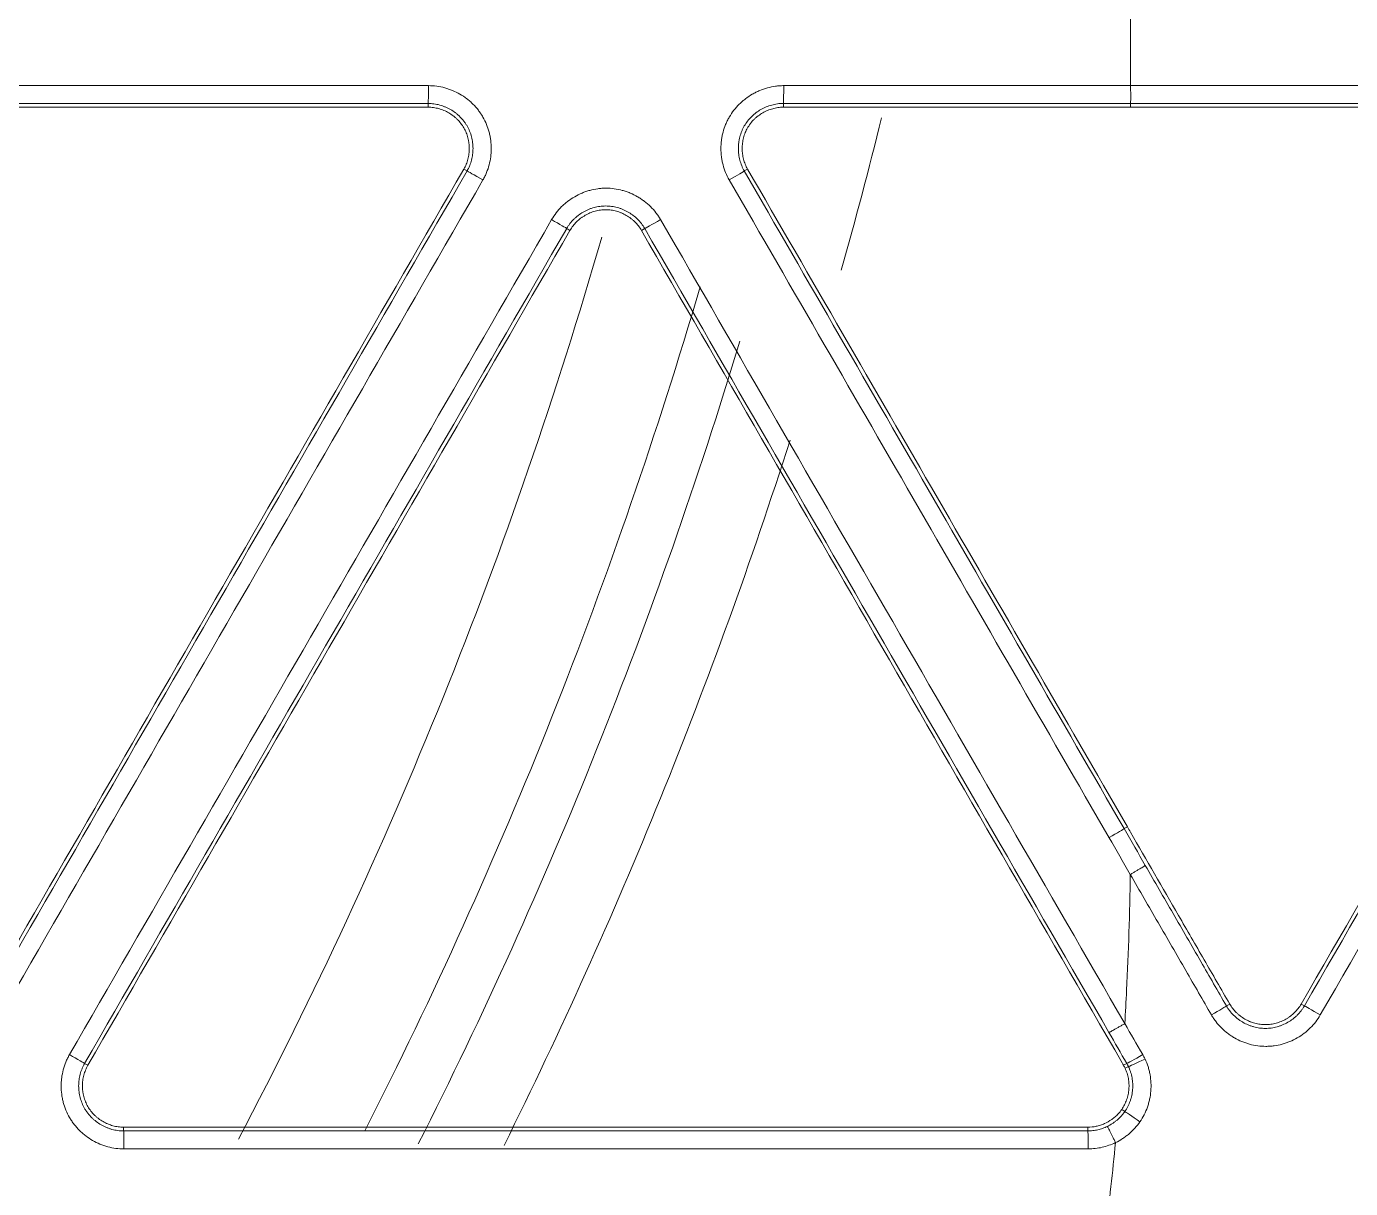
# Model space of a CAD drawing. Header units: inches. Extents: x 405346 to 489838, y -25612 to 14934.
# Drawn here: x 467351.39 to 467386.51, y 4260.81 to 4291.63 of the extents above; entities that cross this region are included whole.
import ezdxf

# ---------------------------------------------------------------- set-up
doc = ezdxf.new("R2010")
doc.units = ezdxf.units.IN
doc.header["$LTSCALE"] = 200
doc.header["$MEASUREMENT"] = 0
doc.layers.add('SS-EQ', color=2, linetype='Continuous', lineweight=20)

# ---------------------------------------------------------------- blocks, each defined once
blk = doc.blocks.new('4way무풍')
at = {"layer": 'SS-EQ'}
for p, q in [((117.778, -31.934), (117.778, -31.834)), ((127.2, -31.834), (127.2, -31.934)), ((136.411, -31.834), (136.411, -31.934)), ((118.812, -33.625), (118.725, -33.575)), ((126.252, -33.575), (126.165, -33.625)), ((121.541, -35.201), (121.454, -35.151)), ((123.523, -35.151), (123.436, -35.201)), ((136.238, -51.072), (136.325, -51.022)), ((138.953, -55.774), (139.039, -55.724)), ((140.935, -55.724), (141.021, -55.774)), ((108.667, -57.299), (108.754, -57.349)), ((136.224, -57.349), (136.31, -57.3)), ((136.354, -57.384), (136.264, -57.426)), ((136.258, -58.575), (136.177, -58.519)), ((109.701, -58.991), (109.701, -59.091)), ((135.276, -59.091), (135.276, -58.991))]:
    blk.add_line(p, q, dxfattribs=at)
for radius, start, end in [(133.744, 344.26948, 346.06261), (127.397, 332.2541, 343.87675), (130.269, 333.02434, 343.63688), (131.692, 333.17097, 343.16464), (133.744, 333.59724, 342.2548)]:
    blk.add_arc((0, 0), radius, start, end, dxfattribs=at)
for centre, major_axis, ratio, start_param, end_param in [((117.777, -31.36), (0, -0.474), 0.02175, 0.034915, 1.567307), ((127.199, -31.36), (0, -0.474), 0.023837, 0.034916, 1.567585), ((119.222, -33.862), (0.41, -0.237), 0.007771, 1.549889, 3.106685), ((125.755, -33.862), (0.41, 0.237), 0.014765, 4.730927, 6.248275), ((121.044, -34.914), (-0.41, 0.237), 0.007904, 3.1765, 4.691136), ((123.933, -34.914), (0.41, 0.237), 0.014693, 3.176503, 4.73046), ((135.828, -51.308), (-0.41, -0.237), 0.01676, 1.589994, 3.106681), ((138.542, -56.01), (-0.41, -0.237), 0.017129, 1.589981, 3.106681), ((141.431, -56.01), (0.41, -0.237), 0.008391, 1.5461, 3.106685), ((108.257, -57.063), (-0.41, 0.237), 0.003323, 3.176499, 4.692684), ((136.72, -57.063), (-0.41, -0.237), 0.017158, 0.034912, 1.589598), ((136.782, -57.18), (-0.428, -0.204), 0.015618, 0.034911, 1.590901), ((136.648, -58.844), (0.39, -0.269), 0.009413, 1.547231, 3.106685), ((109.701, -59.564), (0, 0.474), 0.018894, 4.705156, 6.248233), ((135.276, -59.564), (0, 0.474), 0.024432, 4.706577, 6.248123)]:
    blk.add_ellipse(centre, major_axis=major_axis, ratio=ratio, start_param=start_param, end_param=end_param, dxfattribs=at)
for points, knots in [([(346.359, 0), (346.359, -27.812), (346.359, -55.624), (346.359, -97.341), (346.359, -111.247), (346.359, -139.059), (346.359, -152.965), (346.359, -180.777), (346.359, -194.683), (346.359, -222.494), (346.359, -236.4), (346.359, -257.259), (346.358, -264.212), (346.359, -272.903), (346.359, -274.641), (346.359, -277.249), (346.359, -278.118), (346.358, -279.856), (346.358, -280.725), (346.358, -282.029), (346.358, -282.463), (346.358, -283.333), (346.359, -283.767), (346.359, -284.419), (346.359, -284.636), (346.359, -285.071), (346.358, -285.288), (346.355, -285.723), (346.353, -285.94), (346.346, -286.374), (346.341, -286.592), (346.322, -287.243), (346.305, -287.678), (346.262, -288.546), (346.236, -288.98), (346.174, -289.849), (346.138, -290.283), (346.078, -290.934), (346.057, -291.151), (346.012, -291.585), (345.894, -292.666), (345.748, -293.741), (345.479, -295.45), (345.327, -296.299), (344.817, -298.834), (344.407, -300.505), (343.687, -302.982), (343.172, -304.624), (342.294, -307.059), (341.638, -308.663), (341.119, -309.858), (340.941, -310.256), (340.714, -310.751), (340.668, -310.85), (340.576, -311.047), (340.437, -311.343), (339.919, -312.422), (339.029, -314.158), (338.177, -315.66), (336.854, -317.881), (335.912, -319.32), (334.41, -321.418), (333.379, -322.796), (331.741, -324.801), (330.589, -326.095), (329.702, -327.051), (329.403, -327.366), (329.024, -327.758), (328.947, -327.836), (328.795, -327.992), (328.566, -328.224), (327.719, -329.07), (326.303, -330.412), (324.35, -332.111), (322.332, -333.722), (320.944, -334.738), (319.535, -335.724), (318.819, -336.202), (317.367, -337.13), (315.893, -338.028), (314.376, -338.866), (313.222, -339.473), (312.835, -339.671), (312.249, -339.963), (312.054, -340.059), (311.662, -340.249), (309.896, -341.094), (308.103, -341.848), (305.68, -342.75), (304.055, -343.316), (302.408, -343.813), (299.923, -344.506), (298.245, -344.898), (295.697, -345.382), (294.842, -345.525), (293.766, -345.682), (293.551, -345.712), (293.12, -345.771), (292.903, -345.799), (292.254, -345.88), (291.821, -345.929), (290.523, -346.062), (289.657, -346.132), (288.357, -346.21), (287.924, -346.232), (287.057, -346.265), (286.624, -346.277), (285.974, -346.288), (285.757, -346.291), (285.323, -346.293), (285.107, -346.294), (284.673, -346.294), (284.456, -346.294), (284.023, -346.294), (283.806, -346.293), (283.156, -346.293), (282.722, -346.293), (281.855, -346.293), (281.421, -346.293), (280.121, -346.293), (279.253, -346.294), (277.519, -346.294), (276.652, -346.294), (274.051, -346.294), (272.316, -346.294), (267.113, -346.294), (263.645, -346.293), (256.708, -346.293), (253.239, -346.294), (242.833, -346.294), (235.896, -346.294), (222.022, -346.294), (215.084, -346.294), (194.273, -346.294), (180.399, -346.294), (152.65, -346.294), (138.775, -346.294), (111.027, -346.294), (97.152, -346.294), (69.404, -346.294), (55.529, -346.294), (34.718, -346.294), (27.78, -346.294), (13.906, -346.294), (6.969, -346.294), (0.032, -346.294)], [0, 0, 0, 0, 0.125, 0.125, 0.1875, 0.1875, 0.25, 0.25, 0.3125, 0.3125, 0.375, 0.375, 0.40625, 0.40625, 0.414063, 0.414063, 0.417969, 0.417969, 0.421875, 0.421875, 0.423828, 0.423828, 0.425781, 0.425781, 0.426758, 0.426758, 0.427734, 0.427734, 0.428711, 0.428711, 0.429688, 0.429688, 0.431641, 0.431641, 0.433594, 0.433594, 0.435547, 0.435547, 0.436523, 0.436523, 0.4375, 0.441406, 0.441406, 0.445313, 0.445313, 0.453125, 0.453125, 0.457031, 0.460938, 0.464844, 0.464844, 0.466797, 0.466797, 0.467285, 0.467285, 0.467773, 0.46875, 0.472656, 0.476563, 0.476563, 0.484375, 0.484375, 0.488281, 0.492188, 0.496094, 0.496094, 0.498047, 0.498047, 0.498535, 0.498535, 0.499023, 0.5, 0.503906, 0.507813, 0.511719, 0.515625, 0.515625, 0.519531, 0.519531, 0.523438, 0.527344, 0.527344, 0.529297, 0.529297, 0.530273, 0.530273, 0.53125, 0.539063, 0.539063, 0.542969, 0.546875, 0.546875, 0.554688, 0.554688, 0.558594, 0.558594, 0.55957, 0.55957, 0.560547, 0.560547, 0.5625, 0.5625, 0.566406, 0.566406, 0.568359, 0.568359, 0.570313, 0.570313, 0.571289, 0.571289, 0.572266, 0.572266, 0.573242, 0.573242, 0.574219, 0.574219, 0.576172, 0.576172, 0.578125, 0.578125, 0.582031, 0.582031, 0.585938, 0.585938, 0.59375, 0.59375, 0.609375, 0.609375, 0.625, 0.625, 0.65625, 0.65625, 0.6875, 0.6875, 0.75, 0.75, 0.8125, 0.8125, 0.875, 0.875, 0.9375, 0.9375, 0.96875, 0.96875, 1, 1, 1, 1]), ([(0.032, -345.099), (6.961, -345.099), (13.891, -345.099), (27.75, -345.099), (34.679, -345.099), (55.467, -345.099), (69.326, -345.098), (97.044, -345.098), (110.903, -345.097), (138.621, -345.096), (152.48, -345.096), (180.197, -345.094), (194.056, -345.092), (214.845, -345.09), (221.774, -345.089), (235.633, -345.086), (242.562, -345.085), (256.421, -345.082), (263.351, -345.081), (272.013, -345.079), (273.745, -345.079), (276.343, -345.079), (277.21, -345.078), (278.942, -345.078), (279.808, -345.077), (281.107, -345.076), (281.541, -345.076), (282.407, -345.076), (282.84, -345.076), (283.706, -345.076), (284.139, -345.076), (284.789, -345.074), (285.005, -345.074), (285.438, -345.071), (285.655, -345.069), (286.304, -345.06), (286.737, -345.049), (287.602, -345.017), (288.034, -344.997), (289.33, -344.922), (290.194, -344.853), (291.488, -344.722), (291.92, -344.673), (292.566, -344.593), (292.782, -344.566), (293.212, -344.508), (294.286, -344.358), (295.351, -344.18), (297.891, -343.699), (299.563, -343.307), (302.039, -342.615), (303.679, -342.118), (305.297, -341.551), (307.709, -340.648), (309.296, -339.976), (311.056, -339.138), (311.349, -338.996), (311.641, -338.853), (311.836, -338.756), (311.933, -338.707), (312.418, -338.464), (312.803, -338.265), (313.951, -337.656), (314.704, -337.236), (316.19, -336.364), (316.921, -335.913), (318.363, -334.982), (319.073, -334.502), (320.472, -333.511), (321.849, -332.491), (323.849, -330.872), (325.784, -329.163), (327.03, -327.964), (327.795, -327.195), (327.947, -327.041), (328.25, -326.729), (328.401, -326.573), (328.849, -326.102), (329.145, -325.785), (330.019, -324.826), (331.153, -323.527), (332.763, -321.515), (333.776, -320.132), (334.759, -318.728), (335.235, -318.016), (336.157, -316.57), (336.603, -315.837), (337.465, -314.35), (338.296, -312.842), (339.065, -311.291), (339.481, -310.406), (339.527, -310.308), (339.618, -310.111), (339.754, -309.815), (340.065, -309.123), (340.322, -308.527), (340.821, -307.331), (341.451, -305.727), (342.288, -303.291), (342.776, -301.648), (343.454, -299.169), (343.836, -297.496), (344.302, -294.959), (344.439, -294.108), (344.619, -292.825), (344.702, -292.181), (344.786, -291.427), (344.82, -291.104), (344.842, -290.888), (344.853, -290.779), (344.946, -289.807), (345.01, -288.942), (345.078, -287.644), (345.096, -287.212), (345.116, -286.563), (345.122, -286.347), (345.13, -285.914), (345.133, -285.698), (345.138, -285.266), (345.139, -285.049), (345.14, -284.617), (345.14, -284.4), (345.141, -283.752), (345.141, -283.319), (345.141, -282.67), (345.141, -282.454), (345.141, -282.021), (345.141, -281.805), (345.142, -281.156), (345.142, -280.724), (345.143, -279.426), (345.143, -278.561), (345.144, -276.831), (345.144, -275.966), (345.145, -273.37), (345.145, -271.64), (345.146, -262.989), (345.148, -256.069), (345.152, -235.306), (345.154, -221.465), (345.157, -193.782), (345.159, -179.94), (345.161, -152.257), (345.161, -138.416), (345.162, -110.732), (345.163, -69.208), (345.164, -27.683), (345.164, 0)], [0, 0, 0, 0, 0.03125, 0.03125, 0.0625, 0.0625, 0.125, 0.125, 0.1875, 0.1875, 0.25, 0.25, 0.3125, 0.3125, 0.34375, 0.34375, 0.375, 0.375, 0.40625, 0.40625, 0.414063, 0.414063, 0.417969, 0.417969, 0.421875, 0.421875, 0.423828, 0.423828, 0.425781, 0.425781, 0.427734, 0.427734, 0.428711, 0.428711, 0.429688, 0.429688, 0.431641, 0.431641, 0.433594, 0.433594, 0.4375, 0.4375, 0.439453, 0.439453, 0.44043, 0.44043, 0.441406, 0.445313, 0.445313, 0.453125, 0.453125, 0.457031, 0.460938, 0.460938, 0.46875, 0.46875, 0.469727, 0.470215, 0.470215, 0.470703, 0.470703, 0.472656, 0.472656, 0.476563, 0.476563, 0.480469, 0.480469, 0.484375, 0.484375, 0.488281, 0.492188, 0.496094, 0.5, 0.5, 0.500977, 0.500977, 0.501953, 0.501953, 0.503906, 0.503906, 0.507813, 0.511719, 0.515625, 0.515625, 0.519531, 0.519531, 0.523438, 0.523438, 0.527344, 0.53125, 0.53125, 0.531738, 0.531738, 0.532227, 0.533203, 0.535156, 0.535156, 0.539063, 0.542969, 0.546875, 0.546875, 0.554688, 0.554688, 0.558594, 0.558594, 0.560547, 0.561523, 0.562012, 0.562012, 0.5625, 0.5625, 0.566406, 0.566406, 0.568359, 0.568359, 0.569336, 0.569336, 0.570313, 0.570313, 0.571289, 0.571289, 0.572266, 0.572266, 0.574219, 0.574219, 0.575195, 0.575195, 0.576172, 0.576172, 0.578125, 0.578125, 0.582031, 0.582031, 0.585938, 0.585938, 0.59375, 0.59375, 0.625, 0.625, 0.6875, 0.6875, 0.75, 0.75, 0.8125, 0.8125, 0.875, 1, 1, 1, 1]), ([(136.411, -29.257), (136.411, -29.347), (136.411, -30.049), (136.411, -30.75), (136.411, -31.362)], [0, 0, 0, 0, 0.128071, 1, 1, 1, 1]), ([(117.788, -31.362), (117.861, -31.362), (117.934, -31.367), (118.077, -31.386), (118.148, -31.401), (118.253, -31.429), (118.288, -31.44), (118.34, -31.458), (118.357, -31.464), (118.391, -31.477), (118.408, -31.484), (118.492, -31.519), (118.622, -31.583), (118.743, -31.664), (118.816, -31.719), (118.83, -31.73), (118.859, -31.754), (118.901, -31.789), (118.94, -31.826), (119.018, -31.903), (119.066, -31.957), (119.132, -32.043), (119.153, -32.072), (119.194, -32.133), (119.214, -32.164), (119.268, -32.259), (119.332, -32.389), (119.378, -32.527), (119.402, -32.615), (119.406, -32.632), (119.414, -32.668), (119.418, -32.686), (119.428, -32.74), (119.434, -32.776), (119.448, -32.884), (119.453, -32.956), (119.453, -33.065), (119.451, -33.119), (119.447, -33.174), (119.443, -33.211), (119.441, -33.229), (119.43, -33.32), (119.402, -33.462), (119.356, -33.599), (119.315, -33.7), (119.3, -33.734), (119.268, -33.8), (119.25, -33.832), (119.232, -33.864)], [0, 0, 0, 0, 0.0625, 0.0625, 0.125, 0.125, 0.15625, 0.15625, 0.171875, 0.171875, 0.1875, 0.1875, 0.25, 0.3125, 0.3125, 0.328125, 0.328125, 0.34375, 0.375, 0.375, 0.4375, 0.4375, 0.46875, 0.46875, 0.5, 0.5, 0.5625, 0.625, 0.625, 0.640625, 0.640625, 0.65625, 0.65625, 0.6875, 0.6875, 0.75, 0.75, 0.78125, 0.796875, 0.796875, 0.8125, 0.8125, 0.875, 0.9375, 0.9375, 0.96875, 0.96875, 1, 1, 1, 1]), ([(125.766, -33.864), (125.729, -33.8), (125.697, -33.735), (125.642, -33.601), (125.619, -33.532), (125.591, -33.427), (125.583, -33.391), (125.573, -33.337), (125.57, -33.319), (125.564, -33.283), (125.561, -33.265), (125.549, -33.175), (125.54, -33.03), (125.549, -32.885), (125.561, -32.794), (125.564, -32.776), (125.57, -32.74), (125.573, -32.722), (125.583, -32.668), (125.591, -32.633), (125.619, -32.528), (125.642, -32.459), (125.683, -32.359), (125.698, -32.326), (125.73, -32.26), (125.748, -32.228), (125.803, -32.133), (125.883, -32.012), (125.979, -31.904), (126.044, -31.839), (126.057, -31.827), (126.084, -31.802), (126.098, -31.79), (126.139, -31.754), (126.167, -31.731), (126.254, -31.665), (126.314, -31.624), (126.408, -31.57), (126.457, -31.544), (126.506, -31.521), (126.539, -31.505), (126.556, -31.498), (126.64, -31.463), (126.778, -31.416), (126.92, -31.387), (127.028, -31.372), (127.064, -31.368), (127.137, -31.363), (127.174, -31.362), (127.211, -31.362)], [0, 0, 0, 0, 0.0625, 0.0625, 0.125, 0.125, 0.15625, 0.15625, 0.171875, 0.171875, 0.1875, 0.1875, 0.25, 0.3125, 0.3125, 0.328125, 0.328125, 0.34375, 0.34375, 0.375, 0.375, 0.4375, 0.4375, 0.46875, 0.46875, 0.5, 0.5, 0.5625, 0.625, 0.625, 0.640625, 0.640625, 0.65625, 0.65625, 0.6875, 0.6875, 0.75, 0.75, 0.78125, 0.796875, 0.796875, 0.8125, 0.8125, 0.875, 0.9375, 0.9375, 0.96875, 0.96875, 1, 1, 1, 1]), ([(136.411, -31.834), (136.411, -31.833), (136.411, -31.829), (136.412, -31.815), (136.412, -31.806), (136.412, -31.781), (136.413, -31.766), (136.413, -31.732), (136.413, -31.712), (136.413, -31.668), (136.413, -31.645), (136.413, -31.594), (136.413, -31.567), (136.413, -31.511), (136.412, -31.482), (136.412, -31.422), (136.411, -31.392), (136.411, -31.362)], [0, 0, 0, 0, 0.125, 0.125, 0.25, 0.25, 0.375, 0.375, 0.5, 0.5, 0.625, 0.625, 0.75, 0.75, 0.875, 0.875, 1, 1, 1, 1]), ([(118.812, -33.625), (118.813, -33.622), (118.815, -33.619), (118.818, -33.614), (118.823, -33.605), (118.828, -33.596), (118.837, -33.579), (118.843, -33.567), (118.86, -33.532), (118.871, -33.508), (118.9, -33.436), (118.933, -33.337), (118.952, -33.235), (118.961, -33.17), (118.962, -33.157), (118.965, -33.131), (118.966, -33.118), (118.968, -33.079), (118.969, -33.053), (118.969, -32.975), (118.966, -32.924), (118.956, -32.846), (118.952, -32.821), (118.942, -32.769), (118.936, -32.744), (118.916, -32.668), (118.899, -32.619), (118.86, -32.523), (118.838, -32.476), (118.798, -32.408), (118.784, -32.386), (118.755, -32.342), (118.74, -32.321), (118.692, -32.26), (118.658, -32.221), (118.603, -32.167), (118.574, -32.14), (118.544, -32.115), (118.524, -32.098), (118.513, -32.09), (118.461, -32.05), (118.375, -31.993), (118.282, -31.947), (118.21, -31.917), (118.185, -31.907), (118.136, -31.89), (118.111, -31.883), (118.035, -31.862), (117.985, -31.852), (117.908, -31.841), (117.869, -31.837), (117.823, -31.835), (117.801, -31.834), (117.791, -31.834), (117.784, -31.834), (117.781, -31.834), (117.778, -31.834)], [0, 0, 0, 0, 0.003906, 0.003906, 0.007812, 0.015625, 0.015625, 0.03125, 0.03125, 0.0625, 0.0625, 0.125, 0.1875, 0.1875, 0.203125, 0.203125, 0.21875, 0.21875, 0.25, 0.25, 0.3125, 0.3125, 0.34375, 0.34375, 0.375, 0.375, 0.4375, 0.4375, 0.5, 0.5, 0.53125, 0.53125, 0.5625, 0.5625, 0.625, 0.625, 0.65625, 0.671875, 0.671875, 0.6875, 0.6875, 0.75, 0.8125, 0.8125, 0.84375, 0.84375, 0.875, 0.875, 0.9375, 0.9375, 0.96875, 0.984375, 0.992188, 0.996094, 0.996094, 1, 1, 1, 1]), ([(117.778, -31.934), (117.826, -31.934), (117.874, -31.937), (117.969, -31.95), (118.062, -31.969), (118.152, -32), (118.218, -32.028), (118.24, -32.038), (118.283, -32.059), (118.304, -32.071), (118.365, -32.106), (118.405, -32.133), (118.462, -32.176), (118.48, -32.191), (118.517, -32.223), (118.534, -32.239), (118.585, -32.289), (118.648, -32.361), (118.701, -32.44), (118.737, -32.502), (118.749, -32.523), (118.77, -32.566), (118.78, -32.588), (118.806, -32.654), (118.821, -32.699), (118.839, -32.768), (118.847, -32.803), (118.854, -32.838), (118.857, -32.862), (118.859, -32.874), (118.867, -32.933), (118.873, -33.028), (118.867, -33.123), (118.858, -33.194), (118.854, -33.218), (118.845, -33.265), (118.839, -33.289), (118.821, -33.358), (118.806, -33.403), (118.77, -33.491), (118.75, -33.534), (118.725, -33.575)], [0, 0, 0, 0, 0.0625, 0.0625, 0.125, 0.1875, 0.1875, 0.21875, 0.21875, 0.25, 0.25, 0.3125, 0.3125, 0.34375, 0.34375, 0.375, 0.375, 0.4375, 0.5, 0.5, 0.53125, 0.53125, 0.5625, 0.5625, 0.625, 0.625, 0.65625, 0.671875, 0.671875, 0.6875, 0.6875, 0.75, 0.8125, 0.8125, 0.84375, 0.84375, 0.875, 0.875, 0.9375, 0.9375, 1, 1, 1, 1]), ([(127.2, -31.834), (127.196, -31.834), (127.193, -31.834), (127.186, -31.834), (127.177, -31.834), (127.167, -31.834), (127.147, -31.835), (127.134, -31.836), (127.095, -31.838), (127.069, -31.841), (126.991, -31.852), (126.89, -31.873), (126.792, -31.907), (126.731, -31.932), (126.719, -31.937), (126.695, -31.948), (126.66, -31.965), (126.626, -31.983), (126.558, -32.022), (126.515, -32.051), (126.453, -32.098), (126.433, -32.115), (126.393, -32.149), (126.374, -32.167), (126.318, -32.222), (126.284, -32.261), (126.22, -32.343), (126.191, -32.386), (126.152, -32.454), (126.14, -32.477), (126.117, -32.524), (126.106, -32.548), (126.077, -32.62), (126.06, -32.669), (126.04, -32.744), (126.032, -32.782), (126.025, -32.821), (126.021, -32.847), (126.019, -32.86), (126.011, -32.925), (126.004, -33.028), (126.011, -33.132), (126.021, -33.21), (126.025, -33.236), (126.035, -33.287), (126.04, -33.313), (126.06, -33.388), (126.077, -33.437), (126.106, -33.509), (126.122, -33.545), (126.143, -33.585), (126.154, -33.605), (126.159, -33.614), (126.162, -33.62), (126.164, -33.623), (126.165, -33.625)], [0, 0, 0, 0, 0.003906, 0.003906, 0.007812, 0.015625, 0.015625, 0.03125, 0.03125, 0.0625, 0.0625, 0.125, 0.1875, 0.1875, 0.203125, 0.203125, 0.21875, 0.25, 0.25, 0.3125, 0.3125, 0.34375, 0.34375, 0.375, 0.375, 0.4375, 0.4375, 0.5, 0.5, 0.53125, 0.53125, 0.5625, 0.5625, 0.625, 0.625, 0.65625, 0.671875, 0.671875, 0.6875, 0.6875, 0.75, 0.8125, 0.8125, 0.84375, 0.84375, 0.875, 0.875, 0.9375, 0.9375, 0.96875, 0.984375, 0.992187, 0.996094, 0.996094, 1, 1, 1, 1]), ([(126.252, -33.575), (126.228, -33.534), (126.207, -33.49), (126.171, -33.402), (126.141, -33.312), (126.123, -33.218), (126.115, -33.159), (126.114, -33.147), (126.111, -33.123), (126.109, -33.087), (126.107, -33.051), (126.107, -32.98), (126.111, -32.933), (126.12, -32.862), (126.123, -32.838), (126.133, -32.791), (126.138, -32.767), (126.156, -32.698), (126.186, -32.608), (126.228, -32.522), (126.264, -32.46), (126.277, -32.44), (126.304, -32.4), (126.318, -32.381), (126.361, -32.324), (126.393, -32.289), (126.443, -32.239), (126.47, -32.215), (126.497, -32.191), (126.516, -32.176), (126.525, -32.169), (126.573, -32.133), (126.652, -32.08), (126.738, -32.038), (126.804, -32.01), (126.826, -32.001), (126.872, -31.986), (126.894, -31.979), (126.963, -31.96), (127.01, -31.95), (127.104, -31.937), (127.152, -31.934), (127.2, -31.934)], [0, 0, 0, 0, 0.0625, 0.0625, 0.125, 0.1875, 0.1875, 0.203125, 0.203125, 0.21875, 0.25, 0.25, 0.3125, 0.3125, 0.34375, 0.34375, 0.375, 0.375, 0.4375, 0.5, 0.5, 0.53125, 0.53125, 0.5625, 0.5625, 0.625, 0.625, 0.65625, 0.671875, 0.671875, 0.6875, 0.6875, 0.75, 0.8125, 0.8125, 0.84375, 0.84375, 0.875, 0.875, 0.9375, 0.9375, 1, 1, 1, 1]), ([(140.935, -55.724), (143.066, -52.032), (145.197, -48.341), (149.46, -40.958), (151.591, -37.267), (153.722, -33.575)], [0, 0, 0, 0, 0.5, 0.5, 1, 1, 1, 1]), ([(141.021, -55.774), (143.152, -52.082), (145.283, -48.391), (149.546, -41.008), (151.677, -37.316), (153.808, -33.625)], [0, 0, 0, 0, 0.5, 0.5, 1, 1, 1, 1]), ([(154.232, -33.863), (152.1, -37.555), (149.969, -41.246), (145.706, -48.63), (143.575, -52.321), (141.443, -56.013)], [0, 0, 0, 0, 0.5, 0.5, 1, 1, 1, 1]), ([(121.055, -34.916), (121.091, -34.852), (121.132, -34.792), (121.22, -34.677), (121.268, -34.623), (121.346, -34.546), (121.372, -34.521), (121.414, -34.485), (121.428, -34.474), (121.456, -34.45), (121.471, -34.439), (121.543, -34.384), (121.664, -34.304), (121.794, -34.239), (121.878, -34.204), (121.895, -34.197), (121.929, -34.184), (121.947, -34.178), (121.998, -34.16), (122.033, -34.149), (122.138, -34.121), (122.209, -34.107), (122.317, -34.092), (122.353, -34.088), (122.426, -34.083), (122.462, -34.082), (122.572, -34.082), (122.717, -34.092), (122.859, -34.121), (122.947, -34.145), (122.964, -34.15), (122.999, -34.16), (123.017, -34.166), (123.068, -34.184), (123.103, -34.197), (123.203, -34.239), (123.268, -34.271), (123.362, -34.325), (123.409, -34.354), (123.454, -34.385), (123.483, -34.406), (123.498, -34.417), (123.571, -34.473), (123.681, -34.568), (123.777, -34.676), (123.843, -34.762), (123.865, -34.792), (123.906, -34.853), (123.925, -34.884), (123.944, -34.916)], [0, 0, 0, 0, 0.0625, 0.0625, 0.125, 0.125, 0.15625, 0.15625, 0.171875, 0.171875, 0.1875, 0.1875, 0.25, 0.3125, 0.3125, 0.328125, 0.328125, 0.34375, 0.34375, 0.375, 0.375, 0.4375, 0.4375, 0.46875, 0.46875, 0.5, 0.5, 0.5625, 0.625, 0.625, 0.640625, 0.640625, 0.65625, 0.65625, 0.6875, 0.6875, 0.75, 0.75, 0.78125, 0.796875, 0.796875, 0.8125, 0.8125, 0.875, 0.9375, 0.9375, 0.96875, 0.96875, 1, 1, 1, 1]), ([(123.523, -35.151), (123.521, -35.148), (123.519, -35.145), (123.516, -35.14), (123.511, -35.131), (123.506, -35.123), (123.495, -35.106), (123.488, -35.095), (123.466, -35.063), (123.451, -35.041), (123.403, -34.98), (123.334, -34.902), (123.256, -34.834), (123.203, -34.795), (123.193, -34.787), (123.172, -34.772), (123.139, -34.749), (123.106, -34.729), (123.039, -34.69), (122.992, -34.667), (122.92, -34.637), (122.896, -34.627), (122.846, -34.61), (122.821, -34.603), (122.746, -34.582), (122.695, -34.571), (122.592, -34.557), (122.541, -34.554), (122.462, -34.554), (122.436, -34.555), (122.384, -34.558), (122.358, -34.561), (122.281, -34.572), (122.23, -34.582), (122.155, -34.602), (122.118, -34.614), (122.081, -34.627), (122.056, -34.637), (122.044, -34.642), (121.984, -34.667), (121.891, -34.713), (121.804, -34.77), (121.742, -34.818), (121.722, -34.834), (121.682, -34.869), (121.663, -34.886), (121.607, -34.941), (121.573, -34.98), (121.525, -35.042), (121.503, -35.073), (121.478, -35.111), (121.466, -35.131), (121.461, -35.139), (121.457, -35.145), (121.456, -35.148), (121.454, -35.151)], [0, 0, 0, 0, 0.003906, 0.003906, 0.007812, 0.015625, 0.015625, 0.03125, 0.03125, 0.0625, 0.0625, 0.125, 0.1875, 0.1875, 0.203125, 0.203125, 0.21875, 0.25, 0.25, 0.3125, 0.3125, 0.34375, 0.34375, 0.375, 0.375, 0.4375, 0.4375, 0.5, 0.5, 0.53125, 0.53125, 0.5625, 0.5625, 0.625, 0.625, 0.65625, 0.671875, 0.671875, 0.6875, 0.6875, 0.75, 0.8125, 0.8125, 0.84375, 0.84375, 0.875, 0.875, 0.9375, 0.9375, 0.96875, 0.984375, 0.992188, 0.996094, 0.996094, 1, 1, 1, 1]), ([(121.541, -35.201), (121.565, -35.159), (121.592, -35.119), (121.651, -35.044), (121.714, -34.973), (121.786, -34.91), (121.833, -34.874), (121.843, -34.867), (121.863, -34.853), (121.892, -34.833), (121.923, -34.814), (121.984, -34.778), (122.027, -34.757), (122.093, -34.729), (122.115, -34.721), (122.161, -34.705), (122.184, -34.698), (122.253, -34.679), (122.346, -34.66), (122.441, -34.654), (122.513, -34.654), (122.537, -34.655), (122.585, -34.658), (122.608, -34.66), (122.679, -34.67), (122.725, -34.68), (122.794, -34.699), (122.828, -34.709), (122.862, -34.721), (122.884, -34.73), (122.896, -34.734), (122.951, -34.758), (123.036, -34.8), (123.116, -34.853), (123.173, -34.896), (123.191, -34.911), (123.228, -34.943), (123.245, -34.959), (123.296, -35.009), (123.327, -35.045), (123.386, -35.12), (123.412, -35.159), (123.436, -35.201)], [0, 0, 0, 0, 0.0625, 0.0625, 0.125, 0.1875, 0.1875, 0.203125, 0.203125, 0.21875, 0.25, 0.25, 0.3125, 0.3125, 0.34375, 0.34375, 0.375, 0.375, 0.4375, 0.5, 0.5, 0.53125, 0.53125, 0.5625, 0.5625, 0.625, 0.625, 0.65625, 0.671875, 0.671875, 0.6875, 0.6875, 0.75, 0.8125, 0.8125, 0.84375, 0.84375, 0.875, 0.875, 0.9375, 0.9375, 1, 1, 1, 1]), ([(136.409, -51.168), (136.833, -51.903), (137.258, -52.638), (137.908, -53.765), (138.134, -54.156), (138.587, -54.94), (138.813, -55.332), (139.039, -55.724)], [0, 0, 0, 0, 0.483983, 0.483983, 0.741991, 0.741991, 1, 1, 1, 1]), ([(136.403, -52.287), (136.389, -53.312), (136.347, -54.631), (136.275, -55.949), (136.257, -56.243)], [0, 0, 0, 0, 0.776824, 1, 1, 1, 1]), ([(136.403, -52.286), (136.429, -52.271), (136.455, -52.257), (136.505, -52.227), (136.53, -52.213), (136.578, -52.185), (136.6, -52.171), (136.643, -52.146), (136.663, -52.134), (136.7, -52.112), (136.716, -52.102), (136.745, -52.084), (136.758, -52.076), (136.778, -52.064), (136.786, -52.058), (136.797, -52.051), (136.8, -52.049), (136.801, -52.048)], [0, 0, 0, 0, 0.125, 0.125, 0.25, 0.25, 0.375, 0.375, 0.5, 0.5, 0.625, 0.625, 0.75, 0.75, 0.875, 0.875, 1, 1, 1, 1]), ([(138.554, -56.013), (138.328, -55.621), (138.102, -55.229), (137.63, -54.412), (137.385, -53.987), (136.894, -53.137), (136.648, -52.712), (136.403, -52.287), (136.403, -52.287), (136.403, -52.287)], [0, 0, 0, 0, 0.315482, 0.315482, 0.657743, 0.657743, 0.999991, 0.999991, 1, 1, 1, 1]), ([(136.801, -52.048), (137.047, -52.473), (137.292, -52.898), (137.783, -53.748), (138.028, -54.173), (138.5, -54.99), (138.726, -55.382), (138.953, -55.774)], [0, 0, 0, 0, 0.342271, 0.342271, 0.684542, 0.684542, 1, 1, 1, 1]), ([(138.953, -55.774), (138.954, -55.777), (138.956, -55.78), (138.959, -55.785), (138.964, -55.794), (138.969, -55.802), (138.98, -55.819), (138.987, -55.83), (139.009, -55.863), (139.024, -55.884), (139.072, -55.945), (139.141, -56.023), (139.22, -56.091), (139.272, -56.13), (139.282, -56.138), (139.304, -56.153), (139.336, -56.176), (139.369, -56.196), (139.437, -56.235), (139.483, -56.258), (139.555, -56.288), (139.579, -56.297), (139.629, -56.314), (139.654, -56.322), (139.729, -56.343), (139.78, -56.353), (139.883, -56.367), (139.935, -56.371), (140.013, -56.371), (140.039, -56.37), (140.091, -56.366), (140.117, -56.364), (140.194, -56.353), (140.245, -56.343), (140.32, -56.322), (140.357, -56.311), (140.394, -56.297), (140.419, -56.288), (140.431, -56.283), (140.491, -56.258), (140.584, -56.211), (140.671, -56.154), (140.733, -56.107), (140.753, -56.09), (140.793, -56.056), (140.812, -56.038), (140.868, -55.983), (140.902, -55.944), (140.95, -55.883), (140.972, -55.851), (140.997, -55.813), (141.009, -55.793), (141.014, -55.785), (141.018, -55.779), (141.019, -55.776), (141.021, -55.774)], [0, 0, 0, 0, 0.003906, 0.003906, 0.007813, 0.015625, 0.015625, 0.03125, 0.03125, 0.0625, 0.0625, 0.125, 0.1875, 0.1875, 0.203125, 0.203125, 0.21875, 0.25, 0.25, 0.3125, 0.3125, 0.34375, 0.34375, 0.375, 0.375, 0.4375, 0.4375, 0.5, 0.5, 0.53125, 0.53125, 0.5625, 0.5625, 0.625, 0.625, 0.65625, 0.671875, 0.671875, 0.6875, 0.6875, 0.75, 0.8125, 0.8125, 0.84375, 0.84375, 0.875, 0.875, 0.9375, 0.9375, 0.96875, 0.984375, 0.992187, 0.996094, 0.996094, 1, 1, 1, 1]), ([(140.935, -55.724), (140.911, -55.766), (140.884, -55.806), (140.825, -55.881), (140.762, -55.952), (140.69, -56.014), (140.643, -56.051), (140.633, -56.058), (140.613, -56.072), (140.584, -56.092), (140.553, -56.111), (140.491, -56.147), (140.449, -56.168), (140.383, -56.195), (140.361, -56.204), (140.315, -56.219), (140.292, -56.227), (140.223, -56.245), (140.13, -56.264), (140.035, -56.271), (139.963, -56.271), (139.939, -56.27), (139.891, -56.267), (139.867, -56.264), (139.797, -56.255), (139.75, -56.245), (139.682, -56.226), (139.648, -56.216), (139.614, -56.203), (139.591, -56.195), (139.58, -56.19), (139.525, -56.167), (139.439, -56.125), (139.36, -56.072), (139.303, -56.029), (139.285, -56.014), (139.248, -55.982), (139.231, -55.966), (139.18, -55.916), (139.148, -55.88), (139.09, -55.805), (139.063, -55.766), (139.039, -55.724)], [0, 0, 0, 0, 0.0625, 0.0625, 0.125, 0.1875, 0.1875, 0.203125, 0.203125, 0.21875, 0.25, 0.25, 0.3125, 0.3125, 0.34375, 0.34375, 0.375, 0.375, 0.4375, 0.5, 0.5, 0.53125, 0.53125, 0.5625, 0.5625, 0.625, 0.625, 0.65625, 0.671875, 0.671875, 0.6875, 0.6875, 0.75, 0.8125, 0.8125, 0.84375, 0.84375, 0.875, 0.875, 0.9375, 0.9375, 1, 1, 1, 1]), ([(141.443, -56.013), (141.406, -56.076), (141.366, -56.137), (141.277, -56.251), (141.229, -56.306), (141.152, -56.382), (141.125, -56.407), (141.084, -56.443), (141.07, -56.455), (141.041, -56.478), (141.027, -56.49), (140.955, -56.545), (140.834, -56.625), (140.704, -56.69), (140.619, -56.725), (140.602, -56.732), (140.568, -56.745), (140.551, -56.751), (140.499, -56.769), (140.465, -56.779), (140.36, -56.808), (140.289, -56.822), (140.181, -56.837), (140.145, -56.841), (140.072, -56.846), (140.035, -56.847), (139.926, -56.847), (139.781, -56.837), (139.639, -56.808), (139.551, -56.784), (139.534, -56.779), (139.499, -56.768), (139.481, -56.763), (139.429, -56.745), (139.395, -56.732), (139.295, -56.69), (139.23, -56.658), (139.135, -56.604), (139.089, -56.575), (139.044, -56.544), (139.014, -56.523), (138.999, -56.512), (138.927, -56.456), (138.817, -56.361), (138.721, -56.253), (138.654, -56.166), (138.633, -56.137), (138.592, -56.076), (138.573, -56.045), (138.554, -56.013)], [0, 0, 0, 0, 0.0625, 0.0625, 0.125, 0.125, 0.15625, 0.15625, 0.171875, 0.171875, 0.1875, 0.1875, 0.25, 0.3125, 0.3125, 0.328125, 0.328125, 0.34375, 0.34375, 0.375, 0.375, 0.4375, 0.4375, 0.46875, 0.46875, 0.5, 0.5, 0.5625, 0.625, 0.625, 0.640625, 0.640625, 0.65625, 0.65625, 0.6875, 0.6875, 0.75, 0.75, 0.78125, 0.796875, 0.796875, 0.8125, 0.8125, 0.875, 0.9375, 0.9375, 0.96875, 0.96875, 1, 1, 1, 1]), ([(136.257, -56.243), (136.231, -56.259), (136.204, -56.274), (136.152, -56.304), (136.126, -56.319), (136.076, -56.347), (136.052, -56.361), (136.007, -56.386), (135.986, -56.398), (135.947, -56.42), (135.929, -56.429), (135.898, -56.447), (135.884, -56.454), (135.862, -56.466), (135.853, -56.47), (135.841, -56.476), (135.837, -56.478), (135.836, -56.478)], [0, 0, 0, 0, 0.125, 0.125, 0.25, 0.25, 0.375, 0.375, 0.5, 0.5, 0.625, 0.625, 0.75, 0.75, 0.875, 0.875, 1, 1, 1, 1]), ([(136.257, -56.243), (136.257, -56.243), (136.257, -56.243), (136.415, -56.517), (136.574, -56.791), (136.732, -57.065)], [0, 0, 0, 0, 0.000043, 0.000043, 1, 1, 1, 1]), ([(109.71, -59.568), (109.636, -59.568), (109.564, -59.563), (109.42, -59.543), (109.35, -59.529), (109.244, -59.5), (109.209, -59.49), (109.157, -59.472), (109.14, -59.466), (109.106, -59.453), (109.089, -59.446), (109.005, -59.411), (108.875, -59.346), (108.754, -59.266), (108.682, -59.211), (108.667, -59.199), (108.639, -59.176), (108.597, -59.141), (108.557, -59.104), (108.48, -59.027), (108.432, -58.973), (108.365, -58.887), (108.344, -58.857), (108.303, -58.797), (108.284, -58.766), (108.229, -58.671), (108.165, -58.54), (108.119, -58.403), (108.096, -58.315), (108.092, -58.297), (108.083, -58.261), (108.08, -58.244), (108.069, -58.19), (108.063, -58.154), (108.049, -58.046), (108.045, -57.973), (108.045, -57.865), (108.046, -57.81), (108.051, -57.756), (108.054, -57.719), (108.056, -57.701), (108.068, -57.61), (108.096, -57.468), (108.141, -57.33), (108.183, -57.229), (108.198, -57.196), (108.23, -57.13), (108.247, -57.098), (108.265, -57.066)], [0, 0, 0, 0, 0.0625, 0.0625, 0.125, 0.125, 0.15625, 0.15625, 0.171875, 0.171875, 0.1875, 0.1875, 0.25, 0.3125, 0.3125, 0.328125, 0.328125, 0.34375, 0.375, 0.375, 0.4375, 0.4375, 0.46875, 0.46875, 0.5, 0.5, 0.5625, 0.625, 0.625, 0.640625, 0.640625, 0.65625, 0.65625, 0.6875, 0.6875, 0.75, 0.75, 0.78125, 0.796875, 0.796875, 0.8125, 0.8125, 0.875, 0.9375, 0.9375, 0.96875, 0.96875, 1, 1, 1, 1]), ([(136.793, -57.183), (136.825, -57.248), (136.852, -57.316), (136.879, -57.403), (136.885, -57.421), (136.895, -57.456), (136.9, -57.473), (136.913, -57.527), (136.92, -57.562), (136.94, -57.67), (136.948, -57.742), (136.955, -57.886), (136.954, -57.959), (136.942, -58.105), (136.932, -58.178), (136.909, -58.285), (136.9, -58.32), (136.88, -58.391), (136.869, -58.426), (136.833, -58.529), (136.776, -58.662), (136.701, -58.787), (136.66, -58.847)], [0, 0, 0, 0, 0.125, 0.125, 0.15625, 0.15625, 0.1875, 0.1875, 0.25, 0.25, 0.375, 0.375, 0.5, 0.5, 0.625, 0.625, 0.6875, 0.6875, 0.75, 0.75, 0.875, 1, 1, 1, 1]), ([(108.667, -57.299), (108.665, -57.302), (108.663, -57.305), (108.66, -57.311), (108.655, -57.319), (108.651, -57.328), (108.641, -57.345), (108.636, -57.357), (108.618, -57.392), (108.608, -57.416), (108.578, -57.489), (108.546, -57.587), (108.526, -57.689), (108.518, -57.754), (108.516, -57.767), (108.514, -57.793), (108.513, -57.806), (108.51, -57.845), (108.509, -57.871), (108.509, -57.949), (108.513, -58.001), (108.523, -58.078), (108.527, -58.104), (108.537, -58.155), (108.543, -58.181), (108.562, -58.257), (108.579, -58.306), (108.618, -58.402), (108.641, -58.449), (108.68, -58.517), (108.694, -58.539), (108.723, -58.582), (108.738, -58.603), (108.786, -58.665), (108.821, -58.704), (108.876, -58.758), (108.905, -58.785), (108.935, -58.81), (108.955, -58.826), (108.965, -58.835), (109.017, -58.874), (109.104, -58.932), (109.197, -58.978), (109.269, -59.008), (109.293, -59.017), (109.343, -59.034), (109.368, -59.042), (109.443, -59.063), (109.494, -59.073), (109.571, -59.084), (109.61, -59.088), (109.655, -59.09), (109.678, -59.09), (109.688, -59.091), (109.695, -59.091), (109.698, -59.091), (109.701, -59.091)], [0, 0, 0, 0, 0.003906, 0.003906, 0.007813, 0.015625, 0.015625, 0.03125, 0.03125, 0.0625, 0.0625, 0.125, 0.1875, 0.1875, 0.203125, 0.203125, 0.21875, 0.21875, 0.25, 0.25, 0.3125, 0.3125, 0.34375, 0.34375, 0.375, 0.375, 0.4375, 0.4375, 0.5, 0.5, 0.53125, 0.53125, 0.5625, 0.5625, 0.625, 0.625, 0.65625, 0.671875, 0.671875, 0.6875, 0.6875, 0.75, 0.8125, 0.8125, 0.84375, 0.84375, 0.875, 0.875, 0.9375, 0.9375, 0.96875, 0.984375, 0.992188, 0.996094, 0.996094, 1, 1, 1, 1]), ([(109.701, -58.991), (109.653, -58.991), (109.605, -58.988), (109.51, -58.975), (109.418, -58.955), (109.327, -58.924), (109.261, -58.897), (109.239, -58.887), (109.196, -58.865), (109.175, -58.854), (109.114, -58.818), (109.074, -58.792), (109.017, -58.749), (108.999, -58.734), (108.962, -58.702), (108.945, -58.686), (108.894, -58.635), (108.831, -58.564), (108.778, -58.485), (108.742, -58.423), (108.73, -58.402), (108.709, -58.359), (108.7, -58.337), (108.673, -58.271), (108.658, -58.226), (108.64, -58.157), (108.632, -58.122), (108.625, -58.087), (108.622, -58.063), (108.62, -58.051), (108.612, -57.992), (108.606, -57.896), (108.612, -57.802), (108.621, -57.73), (108.625, -57.707), (108.634, -57.659), (108.64, -57.636), (108.658, -57.567), (108.673, -57.522), (108.709, -57.434), (108.729, -57.391), (108.754, -57.349)], [0, 0, 0, 0, 0.0625, 0.0625, 0.125, 0.1875, 0.1875, 0.21875, 0.21875, 0.25, 0.25, 0.3125, 0.3125, 0.34375, 0.34375, 0.375, 0.375, 0.4375, 0.5, 0.5, 0.53125, 0.53125, 0.5625, 0.5625, 0.625, 0.625, 0.65625, 0.671875, 0.671875, 0.6875, 0.6875, 0.75, 0.8125, 0.8125, 0.84375, 0.84375, 0.875, 0.875, 0.9375, 0.9375, 1, 1, 1, 1]), ([(136.264, -57.426), (136.285, -57.47), (136.303, -57.515), (136.332, -57.605), (136.343, -57.651), (136.356, -57.721), (136.361, -57.757), (136.364, -57.792), (136.366, -57.816), (136.367, -57.828), (136.37, -57.889), (136.369, -57.984), (136.355, -58.078), (136.34, -58.149), (136.334, -58.172), (136.321, -58.219), (136.314, -58.241), (136.29, -58.309), (136.253, -58.397), (136.204, -58.479), (136.177, -58.519)], [0, 0, 0, 0, 0.125, 0.125, 0.25, 0.25, 0.3125, 0.34375, 0.34375, 0.375, 0.375, 0.5, 0.625, 0.625, 0.6875, 0.6875, 0.75, 0.75, 0.875, 1, 1, 1, 1]), ([(136.258, -58.575), (136.262, -58.57), (136.266, -58.564), (136.273, -58.553), (136.284, -58.537), (136.308, -58.498), (136.326, -58.464), (136.362, -58.395), (136.382, -58.347), (136.408, -58.274), (136.416, -58.249), (136.43, -58.198), (136.436, -58.173), (136.453, -58.096), (136.46, -58.044), (136.469, -57.94), (136.469, -57.888), (136.464, -57.784), (136.459, -57.733), (136.445, -57.656), (136.439, -57.631), (136.427, -57.58), (136.42, -57.554), (136.404, -57.505), (136.391, -57.468), (136.373, -57.425), (136.365, -57.408), (136.36, -57.396), (136.357, -57.39), (136.354, -57.384)], [0, 0, 0, 0, 0.015625, 0.015625, 0.03125, 0.0625, 0.125, 0.125, 0.25, 0.25, 0.3125, 0.3125, 0.375, 0.375, 0.5, 0.5, 0.625, 0.625, 0.75, 0.75, 0.8125, 0.8125, 0.875, 0.875, 0.9375, 0.96875, 0.984375, 0.984375, 1, 1, 1, 1]), ([(136.081, -58.637), (136.056, -58.665), (136.029, -58.691), (135.972, -58.741), (135.942, -58.764), (135.85, -58.83), (135.784, -58.867), (135.698, -58.905), (135.681, -58.912), (135.645, -58.926), (135.627, -58.932), (135.573, -58.95), (135.537, -58.959), (135.427, -58.983), (135.352, -58.991), (135.276, -58.991)], [0, 0, 0, 0, 0.125, 0.125, 0.25, 0.25, 0.5, 0.5, 0.5625, 0.5625, 0.625, 0.625, 0.75, 0.75, 1, 1, 1, 1]), ([(135.794, -58.971), (135.84, -58.948), (135.885, -58.923), (135.95, -58.881), (135.971, -58.866), (136.013, -58.835), (136.033, -58.819), (136.092, -58.769), (136.128, -58.734), (136.18, -58.677), (136.205, -58.648), (136.232, -58.612), (136.245, -58.594), (136.251, -58.586), (136.255, -58.58), (136.256, -58.578), (136.258, -58.575)], [0, 0, 0, 0, 0.25, 0.25, 0.375, 0.375, 0.5, 0.5, 0.75, 0.75, 0.875, 0.9375, 0.96875, 0.984375, 0.984375, 1, 1, 1, 1]), ([(135.276, -59.091), (135.321, -59.091), (135.366, -59.088), (135.455, -59.078), (135.543, -59.062), (135.628, -59.037), (135.712, -59.008), (135.753, -58.99), (135.794, -58.971)], [0, 0, 0, 0, 0.25, 0.25, 0.5, 0.75, 0.75, 1, 1, 1, 1]), ([(135.794, -58.971), (135.795, -58.971), (135.797, -58.975), (135.804, -58.987), (135.809, -58.996), (135.821, -59.018), (135.828, -59.031), (135.844, -59.063), (135.854, -59.081), (135.874, -59.12), (135.884, -59.142), (135.908, -59.188), (135.92, -59.213), (135.945, -59.264), (135.958, -59.291), (135.984, -59.345), (135.998, -59.373), (136.011, -59.4)], [0, 0, 0, 0, 0.125, 0.125, 0.25, 0.25, 0.375, 0.375, 0.5, 0.5, 0.625, 0.625, 0.75, 0.75, 0.875, 0.875, 1, 1, 1, 1]), ([(136.66, -58.847), (136.618, -58.907), (136.574, -58.963), (136.478, -59.068), (136.427, -59.118), (136.345, -59.188), (136.317, -59.21), (136.274, -59.243), (136.259, -59.253), (136.229, -59.274), (136.214, -59.284), (136.139, -59.333), (136.076, -59.369), (136.011, -59.4)], [0, 0, 0, 0, 0.25, 0.25, 0.5, 0.5, 0.625, 0.625, 0.6875, 0.6875, 0.75, 0.75, 1, 1, 1, 1]), ([(136.011, -59.4), (135.954, -59.428), (135.896, -59.452), (135.778, -59.493), (135.718, -59.511), (135.597, -59.539), (135.536, -59.549), (135.412, -59.563), (135.35, -59.567), (135.287, -59.567)], [0, 0, 0, 0, 0.25, 0.25, 0.5, 0.5, 0.75, 0.75, 1, 1, 1, 1]), ([(136.011, -59.4), (135.972, -59.789), (135.893, -60.568), (135.799, -61.345), (135.751, -61.733)], [0, 0, 0, 0, 0.499998, 1, 1, 1, 1])]:
    blk.add_open_spline(points, degree=3, knots=knots, dxfattribs=at)
for points in [[(92.21, -31.362), (100.737, -31.362), (109.262, -31.362), (117.788, -31.362)], [(127.211, -31.362), (130.277, -31.362), (133.344, -31.362), (136.411, -31.362)], [(136.411, -31.362), (141.87, -31.362), (147.329, -31.362), (152.787, -31.362)], [(117.778, -31.834), (109.253, -31.834), (100.728, -31.834), (92.203, -31.834)], [(117.778, -31.934), (109.253, -31.934), (100.728, -31.934), (92.203, -31.934)], [(136.411, -31.834), (133.34, -31.834), (130.27, -31.834), (127.2, -31.834)], [(136.411, -31.934), (133.34, -31.934), (130.27, -31.934), (127.2, -31.934)], [(152.774, -31.834), (147.32, -31.834), (141.865, -31.834), (136.411, -31.834)], [(152.774, -31.934), (147.32, -31.934), (141.865, -31.934), (136.411, -31.934)], [(105.938, -55.724), (110.201, -48.341), (114.463, -40.958), (118.725, -33.575)], [(106.024, -55.774), (110.287, -48.391), (114.549, -41.008), (118.812, -33.625)], [(126.165, -33.625), (129.523, -39.441), (132.88, -45.257), (136.238, -51.072)], [(126.252, -33.575), (129.61, -39.391), (132.967, -45.206), (136.325, -51.022)], [(119.232, -33.864), (114.969, -41.247), (110.706, -48.63), (106.443, -56.014)], [(135.839, -51.311), (132.482, -45.495), (129.124, -39.679), (125.766, -33.864)], [(108.265, -57.066), (112.529, -49.682), (116.792, -42.299), (121.055, -34.916)], [(123.944, -34.916), (128.048, -42.025), (132.153, -49.134), (136.257, -56.243)], [(121.454, -35.151), (117.192, -42.534), (112.929, -49.916), (108.667, -57.299)], [(121.541, -35.201), (117.279, -42.584), (113.016, -49.966), (108.754, -57.349)], [(136.188, -57.288), (131.938, -49.926), (127.687, -42.563), (123.436, -35.201)], [(135.836, -56.478), (131.731, -49.369), (127.627, -42.26), (123.523, -35.151)], [(136.238, -51.072), (136.426, -51.397), (136.613, -51.722), (136.801, -52.048)], [(136.409, -51.168), (136.381, -51.119), (136.353, -51.07), (136.325, -51.022)], [(136.403, -52.286), (136.215, -51.961), (136.027, -51.636), (135.839, -51.311)], [(135.836, -56.478), (135.994, -56.752), (136.152, -57.026), (136.31, -57.3)], [(136.732, -57.065), (136.754, -57.103), (136.774, -57.143), (136.793, -57.183)], [(136.188, -57.287), (136.2, -57.308), (136.212, -57.329), (136.224, -57.349)], [(136.224, -57.349), (136.238, -57.375), (136.252, -57.4), (136.264, -57.426)], [(136.354, -57.384), (136.341, -57.355), (136.326, -57.327), (136.31, -57.3)], [(136.08, -58.639), (136.115, -58.601), (136.147, -58.561), (136.177, -58.519)], [(109.701, -58.991), (118.227, -58.991), (126.752, -58.991), (135.276, -58.991)], [(109.701, -59.091), (118.227, -59.091), (126.752, -59.091), (135.276, -59.091)], [(135.287, -59.567), (126.762, -59.567), (118.236, -59.567), (109.71, -59.568)]]:
    blk.add_open_spline(points, degree=3, dxfattribs=at)

msp = doc.modelspace()

# ---------------------------------------------------------------- block references
msp.add_blockref('4way무풍', (467244.268, 4321.426))

doc.saveas('drawing.dxf')
